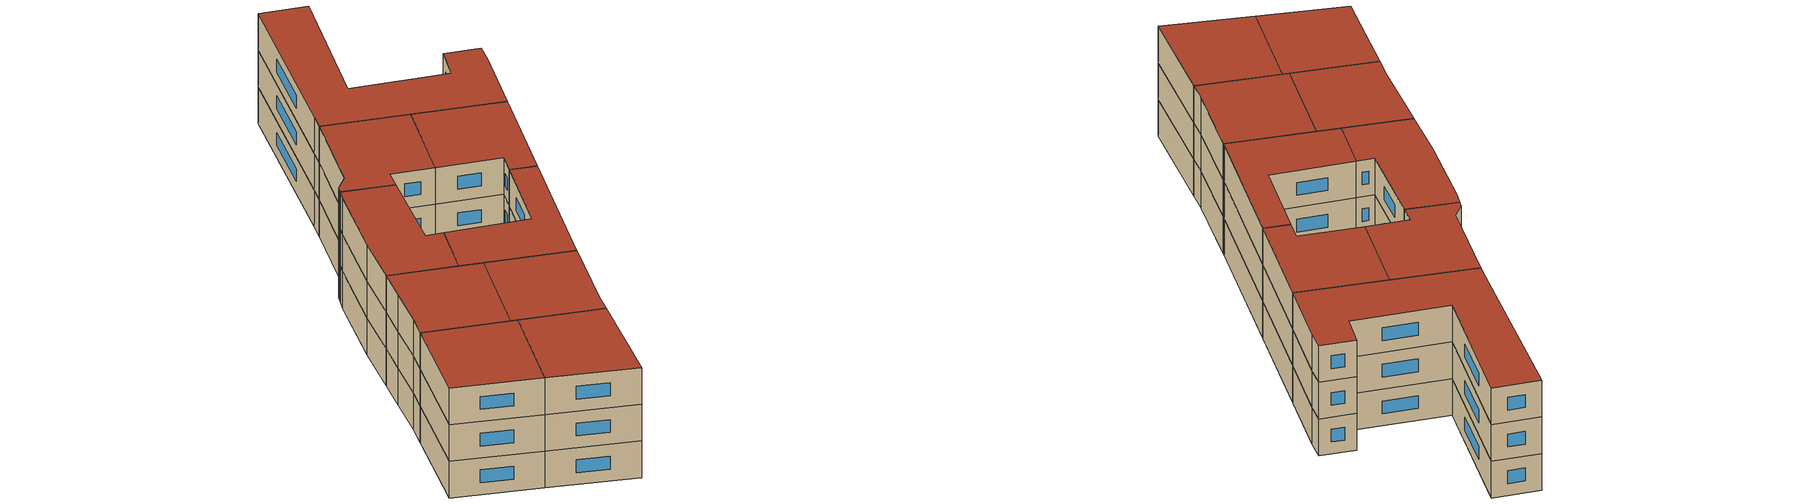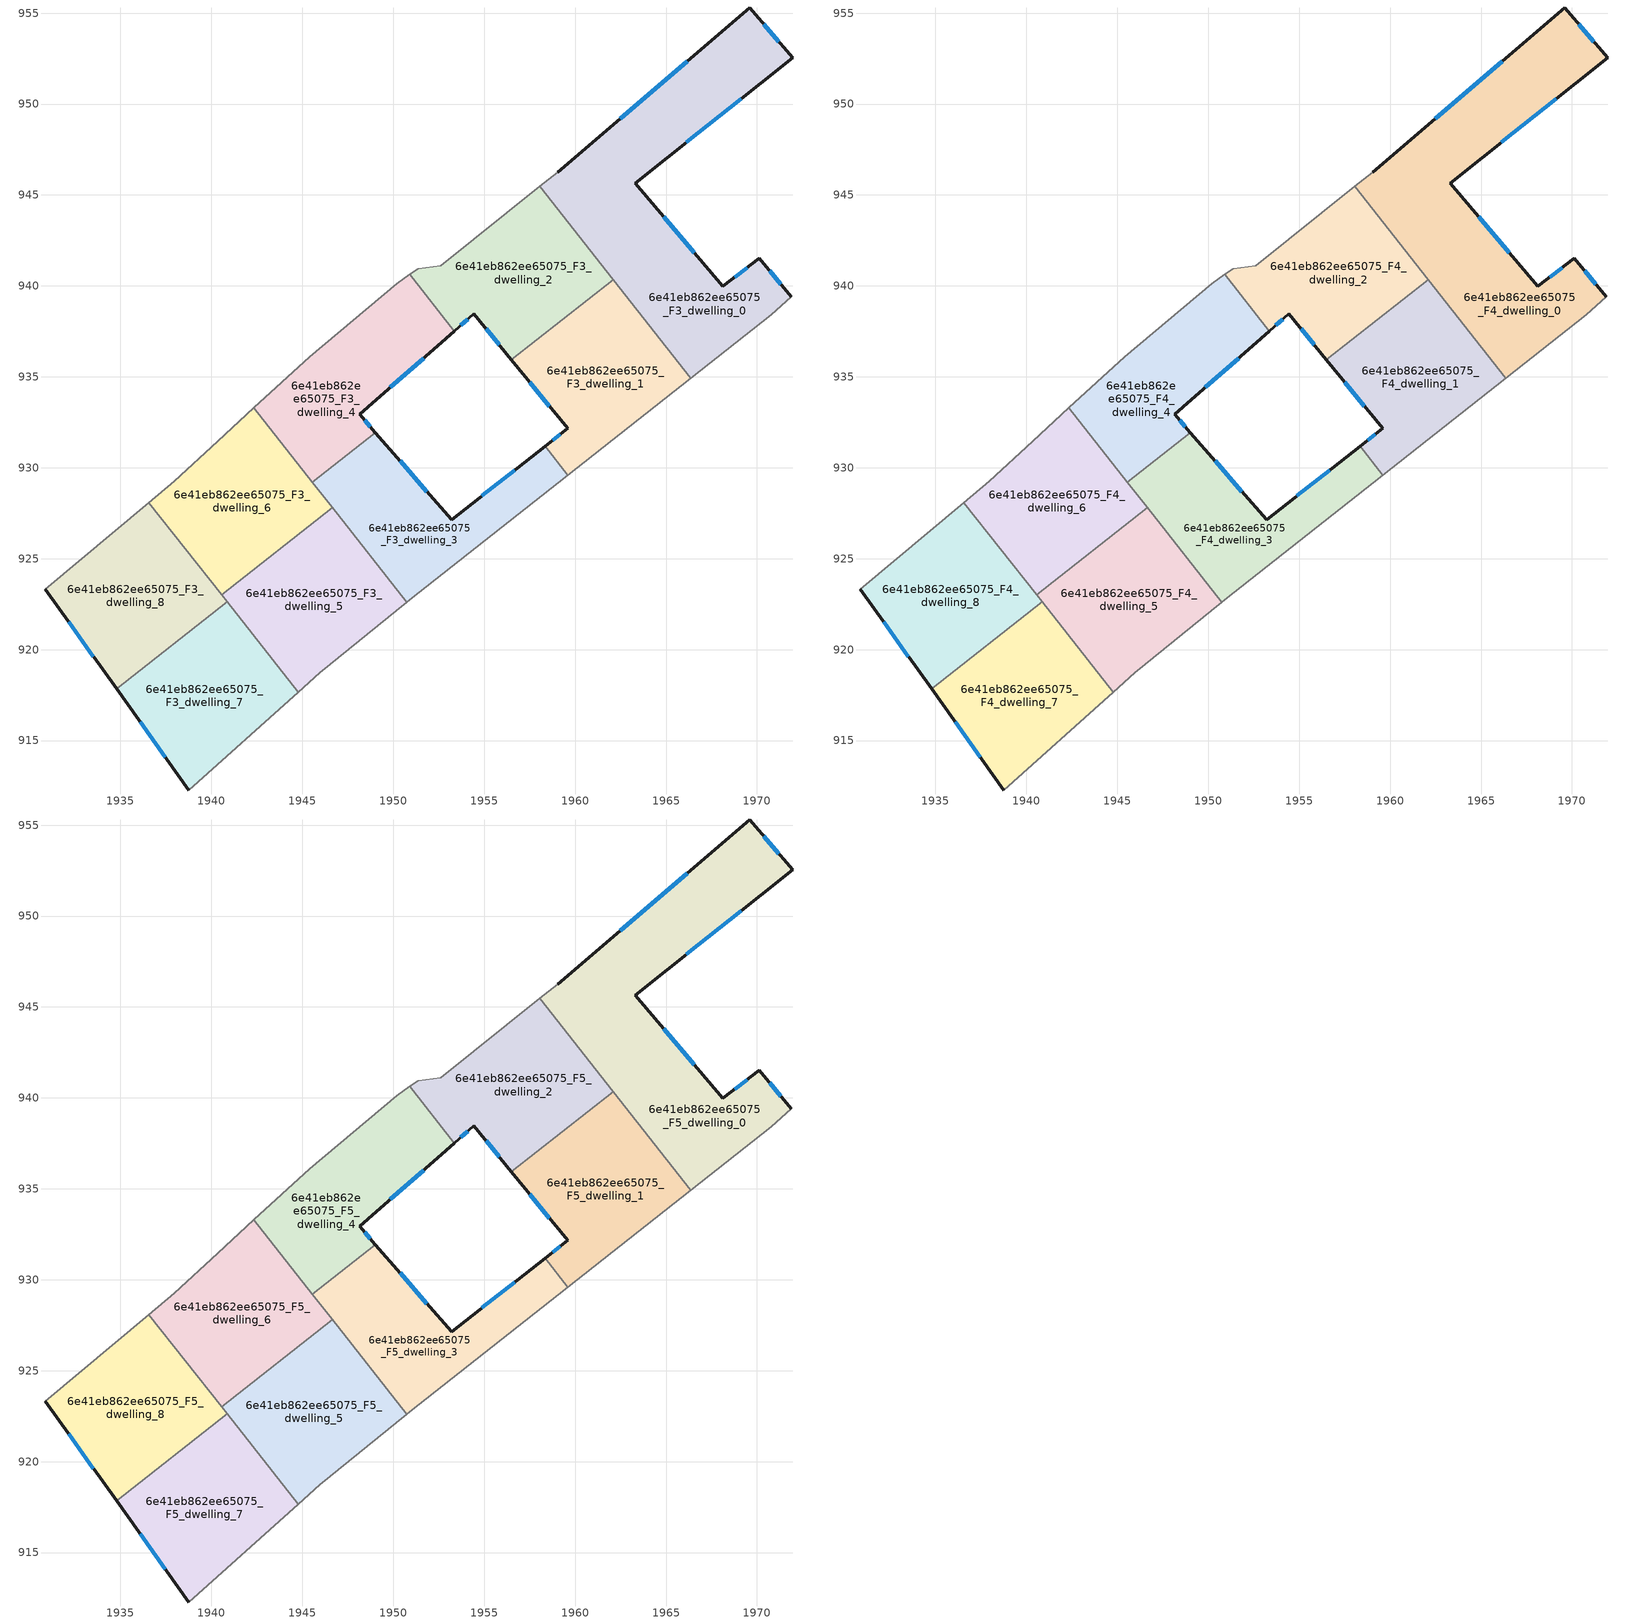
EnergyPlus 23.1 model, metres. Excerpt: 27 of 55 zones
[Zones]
6e41eb862ee65075_F3_dwelling_0
 floor to 6e41eb862ee65075_F2_dwelling_0 (EU_floor_Construction): 1969.61,955.28 1971.96,952.54 1963.31,945.65 1968.11,939.97 1970.14,941.51 1971.88,939.41 1970.78,938.42 1966.36,934.93 1958.06,945.47 1959.04,946.26 z9
 wall outside (EU_wall_Construction): 1971.88,939.41 1970.14,941.51 1968.11,939.97 1963.31,945.65 1971.96,952.54 1969.61,955.28 1959.04,946.26 z9:12
 wall adiabatic (EU_wall_Construction): 1966.36,934.93 1970.78,938.42 1971.88,939.41 / 1959.04,946.26 1958.06,945.47 z9:12
 wall to 6e41eb862ee65075_F3_dwelling_1 (EU_wall_Construction): 1962.09,940.34 1966.36,934.93 z9:12
 wall to 6e41eb862ee65075_F3_dwelling_2 (EU_wall_Construction): 1958.06,945.47 1962.09,940.34 z9:12
 window (EU_Window_Construction): 1966.55,941.82 1964.87,943.8 / 1969.48,941.01 1968.77,940.47 / 1971.31,940.09 1970.7,940.83 / 1966.17,952.35 1962.48,949.19 / 1971.19,953.43 1970.37,954.39 / 1966.12,947.89 1969.14,950.3 z9.98:11.02
6e41eb862ee65075_F3_dwelling_1
 floor to 6e41eb862ee65075_F2_dwelling_1 (EU_floor_Construction): 1962.09,940.34 1966.36,934.93 1959.6,929.6 1958.35,931.18 1959.6,932.16 1956.5,935.94 z9
 wall outside (EU_wall_Construction): 1956.5,935.94 1959.6,932.16 1958.35,931.18 z9:12
 wall to 6e41eb862ee65075_F3_dwelling_2 (EU_wall_Construction): 1962.09,940.34 1956.5,935.94 z9:12
 wall adiabatic (EU_wall_Construction): 1959.6,929.6 1966.36,934.93 z9:12
 wall to 6e41eb862ee65075_F3_dwelling_3 (EU_wall_Construction): 1958.35,931.18 1959.6,929.6 z9:12
 window (EU_Window_Construction): 1959.19,931.84 1958.76,931.5 / 1957.51,934.71 1958.59,933.39 z9.98:11.02
6e41eb862ee65075_F3_dwelling_2
 floor to 6e41eb862ee65075_F2_dwelling_2 (EU_floor_Construction): 1958.06,945.47 1962.09,940.34 1956.5,935.94 1954.44,938.46 1953.36,937.52 1950.91,940.63 1951.37,940.95 1952.63,941.1 z9
 wall outside (EU_wall_Construction): 1953.36,937.52 1954.44,938.46 1956.5,935.94 z9:12
 wall to 6e41eb862ee65075_F3_dwelling_4 (EU_wall_Construction): 1950.91,940.63 1953.36,937.52 z9:12
 wall adiabatic (EU_wall_Construction): 1958.06,945.47 1952.63,941.1 1951.37,940.95 1950.91,940.63 z9:12
 window (EU_Window_Construction): 1955.11,937.64 1955.83,936.76 / 1953.71,937.83 1954.09,938.16 z9.98:11.02
6e41eb862ee65075_F3_dwelling_3
 floor to 6e41eb862ee65075_F2_dwelling_3 (EU_floor_Construction): 1958.35,931.18 1959.6,929.6 1950.92,922.75 1950.75,922.62 1945.56,929.21 1949.02,931.94 1953.21,927.13 z9
 wall outside (EU_wall_Construction): 1958.35,931.18 1953.21,927.13 1949.02,931.94 z9:12
 wall adiabatic (EU_wall_Construction): 1950.75,922.62 1950.92,922.75 1959.6,929.6 z9:12
 wall to 6e41eb862ee65075_F3_dwelling_4 (EU_wall_Construction): 1949.02,931.94 1945.56,929.21 z9:12
 wall to 6e41eb862ee65075_F3_dwelling_5 (EU_wall_Construction): 1946.66,927.82 1950.75,922.62 z9:12
 wall to 6e41eb862ee65075_F3_dwelling_6 (EU_wall_Construction): 1945.56,929.21 1946.66,927.82 z9:12
 window (EU_Window_Construction): 1951.85,928.69 1950.38,930.37 / 1956.68,929.87 1954.88,928.45 z9.98:11.02
6e41eb862ee65075_F3_dwelling_4
 floor to 6e41eb862ee65075_F2_dwelling_4 (EU_floor_Construction): 1950.91,940.63 1953.36,937.52 1948.15,932.93 1949.02,931.94 1945.56,929.21 1942.34,933.29 1945.4,936.09 1950.19,940.13 z9
 wall outside (EU_wall_Construction): 1949.02,931.94 1948.15,932.93 1953.36,937.52 z9:12
 wall adiabatic (EU_wall_Construction): 1950.91,940.63 1950.19,940.13 1945.4,936.09 1942.34,933.29 z9:12
 wall to 6e41eb862ee65075_F3_dwelling_6 (EU_wall_Construction): 1942.34,933.29 1945.56,929.21 z9:12
 window (EU_Window_Construction): 1949.84,934.42 1951.67,936.03 / 1948.73,932.26 1948.43,932.61 z9.98:11.02
6e41eb862ee65075_F3_dwelling_5
 floor to 6e41eb862ee65075_F2_dwelling_5 (EU_floor_Construction): 1946.66,927.82 1950.75,922.62 1945.95,918.72 1944.77,917.67 1940.56,923.02 z9
 wall to 6e41eb862ee65075_F3_dwelling_6 (EU_wall_Construction): 1946.66,927.82 1940.56,923.02 z9:12
 wall adiabatic (EU_wall_Construction): 1944.77,917.67 1945.95,918.72 1950.75,922.62 z9:12
 wall to 6e41eb862ee65075_F3_dwelling_7 (EU_wall_Construction): 1940.87,922.63 1944.77,917.67 z9:12
 wall to 6e41eb862ee65075_F3_dwelling_8 (EU_wall_Construction): 1940.56,923.02 1940.87,922.63 z9:12
6e41eb862ee65075_F3_dwelling_6
 floor to 6e41eb862ee65075_F2_dwelling_6 (EU_floor_Construction): 1942.34,933.29 1946.66,927.82 1940.56,923.02 1936.57,928.09 1937.96,929.25 1940.35,931.46 z9
 wall adiabatic (EU_wall_Construction): 1942.34,933.29 1940.35,931.46 1937.96,929.25 1936.57,928.09 z9:12
 wall to 6e41eb862ee65075_F3_dwelling_8 (EU_wall_Construction): 1936.57,928.09 1940.56,923.02 z9:12
6e41eb862ee65075_F3_dwelling_7
 floor to 6e41eb862ee65075_F2_dwelling_7 (EU_floor_Construction): 1940.87,922.63 1944.77,917.67 1938.76,912.28 1934.79,917.84 z9
 wall outside (EU_wall_Construction): 1934.79,917.84 1938.76,912.28 z9:12
 wall adiabatic (EU_wall_Construction): 1938.76,912.28 1944.77,917.67 z9:12
 wall to 6e41eb862ee65075_F3_dwelling_8 (EU_wall_Construction): 1940.87,922.63 1934.79,917.84 z9:12
 window (EU_Window_Construction): 1936.08,916.03 1937.47,914.09 z9.98:11.02
6e41eb862ee65075_F3_dwelling_8
 floor to 6e41eb862ee65075_F2_dwelling_8 (EU_floor_Construction): 1936.57,928.09 1940.87,922.63 1934.79,917.84 1930.88,923.31 z9
 wall outside (EU_wall_Construction): 1930.88,923.31 1934.79,917.84 z9:12
 wall adiabatic (EU_wall_Construction): 1936.57,928.09 1930.88,923.31 z9:12
 window (EU_Window_Construction): 1932.15,921.53 1933.52,919.62 z9.98:11.02
6e41eb862ee65075_F4_dwelling_0
 floor to 6e41eb862ee65075_F3_dwelling_0 (EU_floor_Construction): 1969.61,955.28 1971.96,952.54 1963.31,945.65 1968.11,939.97 1970.14,941.51 1971.88,939.41 1970.78,938.42 1966.36,934.93 1958.06,945.47 1959.04,946.26 z12
 wall outside (EU_wall_Construction): 1971.88,939.41 1970.14,941.51 1968.11,939.97 1963.31,945.65 1971.96,952.54 1969.61,955.28 1959.04,946.26 z12:15
 wall adiabatic (EU_wall_Construction): 1966.36,934.93 1970.78,938.42 1971.88,939.41 / 1959.04,946.26 1958.06,945.47 z12:15
 wall to 6e41eb862ee65075_F4_dwelling_1 (EU_wall_Construction): 1962.09,940.34 1966.36,934.93 z12:15
 wall to 6e41eb862ee65075_F4_dwelling_2 (EU_wall_Construction): 1958.06,945.47 1962.09,940.34 z12:15
 window (EU_Window_Construction): 1966.55,941.82 1964.87,943.8 / 1969.48,941.01 1968.77,940.47 / 1971.31,940.09 1970.7,940.83 / 1966.17,952.35 1962.48,949.19 / 1971.19,953.43 1970.37,954.39 / 1966.12,947.89 1969.14,950.3 z12.98:14.02
6e41eb862ee65075_F4_dwelling_1
 floor to 6e41eb862ee65075_F3_dwelling_1 (EU_floor_Construction): 1962.09,940.34 1966.36,934.93 1959.6,929.6 1958.35,931.18 1959.6,932.16 1956.5,935.94 z12
 wall outside (EU_wall_Construction): 1956.5,935.94 1959.6,932.16 1958.35,931.18 z12:15
 wall to 6e41eb862ee65075_F4_dwelling_2 (EU_wall_Construction): 1962.09,940.34 1956.5,935.94 z12:15
 wall adiabatic (EU_wall_Construction): 1959.6,929.6 1966.36,934.93 z12:15
 wall to 6e41eb862ee65075_F4_dwelling_3 (EU_wall_Construction): 1958.35,931.18 1959.6,929.6 z12:15
 window (EU_Window_Construction): 1959.19,931.84 1958.76,931.5 / 1957.51,934.71 1958.59,933.39 z12.98:14.02
6e41eb862ee65075_F4_dwelling_2
 floor to 6e41eb862ee65075_F3_dwelling_2 (EU_floor_Construction): 1958.06,945.47 1962.09,940.34 1956.5,935.94 1954.44,938.46 1953.36,937.52 1950.91,940.63 1951.37,940.95 1952.63,941.1 z12
 wall outside (EU_wall_Construction): 1953.36,937.52 1954.44,938.46 1956.5,935.94 z12:15
 wall to 6e41eb862ee65075_F4_dwelling_4 (EU_wall_Construction): 1950.91,940.63 1953.36,937.52 z12:15
 wall adiabatic (EU_wall_Construction): 1958.06,945.47 1952.63,941.1 1951.37,940.95 1950.91,940.63 z12:15
 window (EU_Window_Construction): 1955.11,937.64 1955.83,936.76 / 1953.71,937.83 1954.09,938.16 z12.98:14.02
6e41eb862ee65075_F4_dwelling_3
 floor to 6e41eb862ee65075_F3_dwelling_3 (EU_floor_Construction): 1958.35,931.18 1959.6,929.6 1950.92,922.75 1950.75,922.62 1945.56,929.21 1949.02,931.94 1953.21,927.13 z12
 wall outside (EU_wall_Construction): 1958.35,931.18 1953.21,927.13 1949.02,931.94 z12:15
 wall adiabatic (EU_wall_Construction): 1950.75,922.62 1950.92,922.75 1959.6,929.6 z12:15
 wall to 6e41eb862ee65075_F4_dwelling_4 (EU_wall_Construction): 1949.02,931.94 1945.56,929.21 z12:15
 wall to 6e41eb862ee65075_F4_dwelling_5 (EU_wall_Construction): 1946.66,927.82 1950.75,922.62 z12:15
 wall to 6e41eb862ee65075_F4_dwelling_6 (EU_wall_Construction): 1945.56,929.21 1946.66,927.82 z12:15
 window (EU_Window_Construction): 1951.85,928.69 1950.38,930.37 / 1956.68,929.87 1954.88,928.45 z12.98:14.02
6e41eb862ee65075_F4_dwelling_4
 floor to 6e41eb862ee65075_F3_dwelling_4 (EU_floor_Construction): 1950.91,940.63 1953.36,937.52 1948.15,932.93 1949.02,931.94 1945.56,929.21 1942.34,933.29 1945.4,936.09 1950.19,940.13 z12
 wall outside (EU_wall_Construction): 1949.02,931.94 1948.15,932.93 1953.36,937.52 z12:15
 wall adiabatic (EU_wall_Construction): 1950.91,940.63 1950.19,940.13 1945.4,936.09 1942.34,933.29 z12:15
 wall to 6e41eb862ee65075_F4_dwelling_6 (EU_wall_Construction): 1942.34,933.29 1945.56,929.21 z12:15
 window (EU_Window_Construction): 1949.84,934.42 1951.67,936.03 / 1948.73,932.26 1948.43,932.61 z12.98:14.02
6e41eb862ee65075_F4_dwelling_5
 floor to 6e41eb862ee65075_F3_dwelling_5 (EU_floor_Construction): 1946.66,927.82 1950.75,922.62 1945.95,918.72 1944.77,917.67 1940.56,923.02 z12
 wall to 6e41eb862ee65075_F4_dwelling_6 (EU_wall_Construction): 1946.66,927.82 1940.56,923.02 z12:15
 wall adiabatic (EU_wall_Construction): 1944.77,917.67 1945.95,918.72 1950.75,922.62 z12:15
 wall to 6e41eb862ee65075_F4_dwelling_7 (EU_wall_Construction): 1940.87,922.63 1944.77,917.67 z12:15
 wall to 6e41eb862ee65075_F4_dwelling_8 (EU_wall_Construction): 1940.56,923.02 1940.87,922.63 z12:15
6e41eb862ee65075_F4_dwelling_6
 floor to 6e41eb862ee65075_F3_dwelling_6 (EU_floor_Construction): 1942.34,933.29 1946.66,927.82 1940.56,923.02 1936.57,928.09 1937.96,929.25 1940.35,931.46 z12
 wall adiabatic (EU_wall_Construction): 1942.34,933.29 1940.35,931.46 1937.96,929.25 1936.57,928.09 z12:15
 wall to 6e41eb862ee65075_F4_dwelling_8 (EU_wall_Construction): 1936.57,928.09 1940.56,923.02 z12:15
6e41eb862ee65075_F4_dwelling_7
 floor to 6e41eb862ee65075_F3_dwelling_7 (EU_floor_Construction): 1940.87,922.63 1944.77,917.67 1938.76,912.28 1934.79,917.84 z12
 wall outside (EU_wall_Construction): 1934.79,917.84 1938.76,912.28 z12:15
 wall adiabatic (EU_wall_Construction): 1938.76,912.28 1944.77,917.67 z12:15
 wall to 6e41eb862ee65075_F4_dwelling_8 (EU_wall_Construction): 1940.87,922.63 1934.79,917.84 z12:15
 window (EU_Window_Construction): 1936.08,916.03 1937.47,914.09 z12.98:14.02
6e41eb862ee65075_F4_dwelling_8
 floor to 6e41eb862ee65075_F3_dwelling_8 (EU_floor_Construction): 1936.57,928.09 1940.87,922.63 1934.79,917.84 1930.88,923.31 z12
 wall outside (EU_wall_Construction): 1930.88,923.31 1934.79,917.84 z12:15
 wall adiabatic (EU_wall_Construction): 1936.57,928.09 1930.88,923.31 z12:15
 window (EU_Window_Construction): 1932.15,921.53 1933.52,919.62 z12.98:14.02
6e41eb862ee65075_F5_dwelling_0
 floor to 6e41eb862ee65075_F4_dwelling_0 (EU_floor_Construction): 1969.61,955.28 1971.96,952.54 1963.31,945.65 1968.11,939.97 1970.14,941.51 1971.88,939.41 1970.78,938.42 1966.36,934.93 1958.06,945.47 1959.04,946.26 z15
 wall outside (EU_wall_Construction): 1971.88,939.41 1970.14,941.51 1968.11,939.97 1963.31,945.65 1971.96,952.54 1969.61,955.28 1959.04,946.26 z15:18
 wall adiabatic (EU_wall_Construction): 1966.36,934.93 1970.78,938.42 1971.88,939.41 / 1959.04,946.26 1958.06,945.47 z15:18
 wall to 6e41eb862ee65075_F5_dwelling_1 (EU_wall_Construction): 1962.09,940.34 1966.36,934.93 z15:18
 wall to 6e41eb862ee65075_F5_dwelling_2 (EU_wall_Construction): 1958.06,945.47 1962.09,940.34 z15:18
 window (EU_Window_Construction): 1966.55,941.82 1964.87,943.8 / 1969.48,941.01 1968.77,940.47 / 1971.31,940.09 1970.7,940.83 / 1966.17,952.35 1962.48,949.19 / 1971.19,953.43 1970.37,954.39 / 1966.12,947.89 1969.14,950.3 z15.98:17.02
 roof outside (EU_roof_Construction): 1970.78,938.42 1971.88,939.41 1970.14,941.51 1968.11,939.97 1963.31,945.65 1971.96,952.54 1969.61,955.28 1959.04,946.26 1958.06,945.47 1966.36,934.93 z18
6e41eb862ee65075_F5_dwelling_1
 floor to 6e41eb862ee65075_F4_dwelling_1 (EU_floor_Construction): 1962.09,940.34 1966.36,934.93 1959.6,929.6 1958.35,931.18 1959.6,932.16 1956.5,935.94 z15
 wall outside (EU_wall_Construction): 1956.5,935.94 1959.6,932.16 1958.35,931.18 z15:18
 wall to 6e41eb862ee65075_F5_dwelling_2 (EU_wall_Construction): 1962.09,940.34 1956.5,935.94 z15:18
 wall adiabatic (EU_wall_Construction): 1959.6,929.6 1966.36,934.93 z15:18
 wall to 6e41eb862ee65075_F5_dwelling_3 (EU_wall_Construction): 1958.35,931.18 1959.6,929.6 z15:18
 window (EU_Window_Construction): 1959.19,931.84 1958.76,931.5 / 1957.51,934.71 1958.59,933.39 z15.98:17.02
 roof outside (EU_roof_Construction): 1966.36,934.93 1962.09,940.34 1956.5,935.94 1959.6,932.16 1958.35,931.18 1959.6,929.6 z18
6e41eb862ee65075_F5_dwelling_2
 floor to 6e41eb862ee65075_F4_dwelling_2 (EU_floor_Construction): 1958.06,945.47 1962.09,940.34 1956.5,935.94 1954.44,938.46 1953.36,937.52 1950.91,940.63 1951.37,940.95 1952.63,941.1 z15
 wall outside (EU_wall_Construction): 1953.36,937.52 1954.44,938.46 1956.5,935.94 z15:18
 wall to 6e41eb862ee65075_F5_dwelling_4 (EU_wall_Construction): 1950.91,940.63 1953.36,937.52 z15:18
 wall adiabatic (EU_wall_Construction): 1958.06,945.47 1952.63,941.1 1951.37,940.95 1950.91,940.63 z15:18
 window (EU_Window_Construction): 1955.11,937.64 1955.83,936.76 / 1953.71,937.83 1954.09,938.16 z15.98:17.02
 roof outside (EU_roof_Construction): 1962.09,940.34 1958.06,945.47 1952.63,941.1 1951.37,940.95 1950.91,940.63 1953.36,937.52 1954.44,938.46 1956.5,935.94 z18
6e41eb862ee65075_F5_dwelling_3
 floor to 6e41eb862ee65075_F4_dwelling_3 (EU_floor_Construction): 1958.35,931.18 1959.6,929.6 1950.92,922.75 1950.75,922.62 1945.56,929.21 1949.02,931.94 1953.21,927.13 z15
 wall outside (EU_wall_Construction): 1958.35,931.18 1953.21,927.13 1949.02,931.94 z15:18
 wall adiabatic (EU_wall_Construction): 1950.75,922.62 1950.92,922.75 1959.6,929.6 z15:18
 wall to 6e41eb862ee65075_F5_dwelling_4 (EU_wall_Construction): 1949.02,931.94 1945.56,929.21 z15:18
 wall to 6e41eb862ee65075_F5_dwelling_5 (EU_wall_Construction): 1946.66,927.82 1950.75,922.62 z15:18
 wall to 6e41eb862ee65075_F5_dwelling_6 (EU_wall_Construction): 1945.56,929.21 1946.66,927.82 z15:18
 window (EU_Window_Construction): 1951.85,928.69 1950.38,930.37 / 1956.68,929.87 1954.88,928.45 z15.98:17.02
 roof outside (EU_roof_Construction): 1959.6,929.6 1958.35,931.18 1953.21,927.13 1949.02,931.94 1945.56,929.21 1950.75,922.62 1950.92,922.75 z18
6e41eb862ee65075_F5_dwelling_4
 floor to 6e41eb862ee65075_F4_dwelling_4 (EU_floor_Construction): 1950.91,940.63 1953.36,937.52 1948.15,932.93 1949.02,931.94 1945.56,929.21 1942.34,933.29 1945.4,936.09 1950.19,940.13 z15
 wall outside (EU_wall_Construction): 1949.02,931.94 1948.15,932.93 1953.36,937.52 z15:18
 wall adiabatic (EU_wall_Construction): 1950.91,940.63 1950.19,940.13 1945.4,936.09 1942.34,933.29 z15:18
 wall to 6e41eb862ee65075_F5_dwelling_6 (EU_wall_Construction): 1942.34,933.29 1945.56,929.21 z15:18
 window (EU_Window_Construction): 1949.84,934.42 1951.67,936.03 / 1948.73,932.26 1948.43,932.61 z15.98:17.02
 roof outside (EU_roof_Construction): 1949.02,931.94 1948.15,932.93 1953.36,937.52 1950.91,940.63 1950.19,940.13 1945.4,936.09 1942.34,933.29 1945.56,929.21 z18
6e41eb862ee65075_F5_dwelling_5
 floor to 6e41eb862ee65075_F4_dwelling_5 (EU_floor_Construction): 1946.66,927.82 1950.75,922.62 1945.95,918.72 1944.77,917.67 1940.56,923.02 z15
 wall to 6e41eb862ee65075_F5_dwelling_6 (EU_wall_Construction): 1946.66,927.82 1940.56,923.02 z15:18
 wall adiabatic (EU_wall_Construction): 1944.77,917.67 1945.95,918.72 1950.75,922.62 z15:18
 wall to 6e41eb862ee65075_F5_dwelling_7 (EU_wall_Construction): 1940.87,922.63 1944.77,917.67 z15:18
 wall to 6e41eb862ee65075_F5_dwelling_8 (EU_wall_Construction): 1940.56,923.02 1940.87,922.63 z15:18
 roof outside (EU_roof_Construction): 1945.95,918.72 1950.75,922.62 1946.66,927.82 1940.56,923.02 1944.77,917.67 z18
6e41eb862ee65075_F5_dwelling_6
 floor to 6e41eb862ee65075_F4_dwelling_6 (EU_floor_Construction): 1942.34,933.29 1946.66,927.82 1940.56,923.02 1936.57,928.09 1937.96,929.25 1940.35,931.46 z15
 wall adiabatic (EU_wall_Construction): 1942.34,933.29 1940.35,931.46 1937.96,929.25 1936.57,928.09 z15:18
 wall to 6e41eb862ee65075_F5_dwelling_8 (EU_wall_Construction): 1936.57,928.09 1940.56,923.02 z15:18
 roof outside (EU_roof_Construction): 1946.66,927.82 1942.34,933.29 1940.35,931.46 1937.96,929.25 1936.57,928.09 1940.56,923.02 z18
6e41eb862ee65075_F5_dwelling_7
 floor to 6e41eb862ee65075_F4_dwelling_7 (EU_floor_Construction): 1940.87,922.63 1944.77,917.67 1938.76,912.28 1934.79,917.84 z15
 wall outside (EU_wall_Construction): 1934.79,917.84 1938.76,912.28 z15:18
 wall adiabatic (EU_wall_Construction): 1938.76,912.28 1944.77,917.67 z15:18
 wall to 6e41eb862ee65075_F5_dwelling_8 (EU_wall_Construction): 1940.87,922.63 1934.79,917.84 z15:18
 window (EU_Window_Construction): 1936.08,916.03 1937.47,914.09 z15.98:17.02
 roof outside (EU_roof_Construction): 1944.77,917.67 1940.87,922.63 1934.79,917.84 1938.76,912.28 z18
6e41eb862ee65075_F5_dwelling_8
 floor to 6e41eb862ee65075_F4_dwelling_8 (EU_floor_Construction): 1936.57,928.09 1940.87,922.63 1934.79,917.84 1930.88,923.31 z15
 wall outside (EU_wall_Construction): 1930.88,923.31 1934.79,917.84 z15:18
 wall adiabatic (EU_wall_Construction): 1936.57,928.09 1930.88,923.31 z15:18
 window (EU_Window_Construction): 1932.15,921.53 1933.52,919.62 z15.98:17.02
 roof outside (EU_roof_Construction): 1940.87,922.63 1936.57,928.09 1930.88,923.31 1934.79,917.84 z18
[Building]
EU S2 Campaign: North Axis=0; Terrain=City; Solar Distribution=FullExterior
[Site:Location]
Bologna: Latitude=44.5; Longitude=11.25; Time Zone=1; Elevation=37
[SizingPeriod:WeatherFileDays]
AnnualSizingPeriod: Begin Month=1; Begin Day of Month=1; End Month=12; End Day of Month=31; Day of Week for Start Day=Monday; Use Weather File Daylight Saving Period=No; Use Weather File Rain and Snow Indicators=No
[MATERIAL]
EU_InternalMass_Material: Roughness=MediumRough; Thickness=0.1; Conductivity=1; Density=1800; Specific Heat=900; Thermal Absorptance=0.9; Solar Absorptance=0.7; Visible Absorptance=0.7
[MATERIAL:NOMASS] Roughness=MediumRough; Thermal Absorptance=0.9; Solar Absorptance=0.7; Visible Absorptance=0.7
Name | Thermal Resistance
EU_wall_NoMass | 0.905828
EU_roof_NoMass | 0.37593
EU_floor_NoMass | 0.67114
[WINDOWMATERIAL:SIMPLEGLAZINGSYSTEM]
EU_Window_SimpleGlazing: UFactor=4.52486; Solar Heat Gain Coefficient=0.85; Visible Transmittance=0.85
[CONSTRUCTION]
EU_wall_Construction: EU_wall_NoMass
EU_roof_Construction: EU_roof_NoMass
EU_floor_Construction: EU_floor_NoMass
EU_Window_Construction: EU_Window_SimpleGlazing
EU_InternalMass_Construction: EU_InternalMass_Material
[ZONE] Type=1; Multiplier=1; Ceiling Height=autocalculate; Floor Area=autocalculate; Part of Total Floor Area=Yes
Name | Volume
6e41eb862ee65075_F3_dwelling_0; 6e41eb862ee65075_F4_dwelling_0; 6e41eb862ee65075_F5_dwelling_0 | 310.918
6e41eb862ee65075_F3_dwelling_1; 6e41eb862ee65075_F4_dwelling_1; 6e41eb862ee65075_F5_dwelling_1; 6e41eb862ee65075_F3_dwelling_5; 6e41eb862ee65075_F4_dwelling_5; 6e41eb862ee65075_F5_dwelling_5 | 155.4375
6e41eb862ee65075_F3_dwelling_2; 6e41eb862ee65075_F4_dwelling_2; 6e41eb862ee65075_F5_dwelling_2 | 155.438
6e41eb862ee65075_F3_dwelling_3; 6e41eb862ee65075_F4_dwelling_3; 6e41eb862ee65075_F5_dwelling_3 | 155.445
6e41eb862ee65075_F3_dwelling_4; 6e41eb862ee65075_F4_dwelling_4; 6e41eb862ee65075_F5_dwelling_4 | 155.442
6e41eb862ee65075_F3_dwelling_6; 6e41eb862ee65075_F4_dwelling_6; 6e41eb862ee65075_F5_dwelling_6 | 155.463
6e41eb862ee65075_F3_dwelling_7; 6e41eb862ee65075_F4_dwelling_7; 6e41eb862ee65075_F5_dwelling_7 | 155.44
6e41eb862ee65075_F3_dwelling_8; 6e41eb862ee65075_F4_dwelling_8; 6e41eb862ee65075_F5_dwelling_8 | 155.444
[INTERNALMASS] Construction=EU_InternalMass_Construction
Name | Zone or ZoneList | Surface Area
6e41eb862ee65075_F3_dwelling_0_EU_InternalMass | 6e41eb862ee65075_F3_dwelling_0 | 103.64
6e41eb862ee65075_F3_dwelling_1_EU_InternalMass | 6e41eb862ee65075_F3_dwelling_1 | 51.8124
6e41eb862ee65075_F3_dwelling_2_EU_InternalMass | 6e41eb862ee65075_F3_dwelling_2 | 51.8132
6e41eb862ee65075_F3_dwelling_3_EU_InternalMass | 6e41eb862ee65075_F3_dwelling_3 | 51.8146
6e41eb862ee65075_F3_dwelling_4_EU_InternalMass | 6e41eb862ee65075_F3_dwelling_4 | 51.8142
6e41eb862ee65075_F3_dwelling_5_EU_InternalMass | 6e41eb862ee65075_F3_dwelling_5 | 51.8123
6e41eb862ee65075_F3_dwelling_6_EU_InternalMass | 6e41eb862ee65075_F3_dwelling_6 | 51.821
6e41eb862ee65075_F3_dwelling_7_EU_InternalMass | 6e41eb862ee65075_F3_dwelling_7 | 51.8137
6e41eb862ee65075_F3_dwelling_8_EU_InternalMass | 6e41eb862ee65075_F3_dwelling_8 | 51.8145
6e41eb862ee65075_F4_dwelling_0_EU_InternalMass | 6e41eb862ee65075_F4_dwelling_0 | 103.64
6e41eb862ee65075_F4_dwelling_1_EU_InternalMass | 6e41eb862ee65075_F4_dwelling_1 | 51.8124
6e41eb862ee65075_F4_dwelling_2_EU_InternalMass | 6e41eb862ee65075_F4_dwelling_2 | 51.8132
6e41eb862ee65075_F4_dwelling_3_EU_InternalMass | 6e41eb862ee65075_F4_dwelling_3 | 51.8146
6e41eb862ee65075_F4_dwelling_4_EU_InternalMass | 6e41eb862ee65075_F4_dwelling_4 | 51.8142
6e41eb862ee65075_F4_dwelling_5_EU_InternalMass | 6e41eb862ee65075_F4_dwelling_5 | 51.8123
6e41eb862ee65075_F4_dwelling_6_EU_InternalMass | 6e41eb862ee65075_F4_dwelling_6 | 51.821
6e41eb862ee65075_F4_dwelling_7_EU_InternalMass | 6e41eb862ee65075_F4_dwelling_7 | 51.8137
6e41eb862ee65075_F4_dwelling_8_EU_InternalMass | 6e41eb862ee65075_F4_dwelling_8 | 51.8145
6e41eb862ee65075_F5_dwelling_0_EU_InternalMass | 6e41eb862ee65075_F5_dwelling_0 | 103.64
6e41eb862ee65075_F5_dwelling_1_EU_InternalMass | 6e41eb862ee65075_F5_dwelling_1 | 51.8124
6e41eb862ee65075_F5_dwelling_2_EU_InternalMass | 6e41eb862ee65075_F5_dwelling_2 | 51.8132
6e41eb862ee65075_F5_dwelling_3_EU_InternalMass | 6e41eb862ee65075_F5_dwelling_3 | 51.8146
6e41eb862ee65075_F5_dwelling_4_EU_InternalMass | 6e41eb862ee65075_F5_dwelling_4 | 51.8142
6e41eb862ee65075_F5_dwelling_5_EU_InternalMass | 6e41eb862ee65075_F5_dwelling_5 | 51.8123
6e41eb862ee65075_F5_dwelling_6_EU_InternalMass | 6e41eb862ee65075_F5_dwelling_6 | 51.821
6e41eb862ee65075_F5_dwelling_7_EU_InternalMass | 6e41eb862ee65075_F5_dwelling_7 | 51.8137
6e41eb862ee65075_F5_dwelling_8_EU_InternalMass | 6e41eb862ee65075_F5_dwelling_8 | 51.8145
[OTHEREQUIPMENT] Fuel Type=Electricity; Design Level Calculation Method=Watts/Area; Power per Zone Floor Area=1; Fraction Latent=0; Fraction Radiant=0; Fraction Lost=0; Carbon Dioxide Generation Rate=0; EndUse Subcategory=EU_Step8_InternalGains
Name | Zone or ZoneList or Space or SpaceList | Schedule
EU_Step8_InternalGain_6e41eb862ee65075_F3_dwelling_0_f000 | 6e41eb862ee65075_F3_dwelling_0 | EU_Step8_GainSchedule_6e41eb862ee65075_F3_dwelling_0_f000
EU_Step8_InternalGain_6e41eb862ee65075_F3_dwelling_1_f000 | 6e41eb862ee65075_F3_dwelling_1 | EU_Step8_GainSchedule_6e41eb862ee65075_F3_dwelling_1_f000
EU_Step8_InternalGain_6e41eb862ee65075_F3_dwelling_2_f000 | 6e41eb862ee65075_F3_dwelling_2 | EU_Step8_GainSchedule_6e41eb862ee65075_F3_dwelling_2_f000
EU_Step8_InternalGain_6e41eb862ee65075_F3_dwelling_3_f000 | 6e41eb862ee65075_F3_dwelling_3 | EU_Step8_GainSchedule_6e41eb862ee65075_F3_dwelling_3_f000
EU_Step8_InternalGain_6e41eb862ee65075_F3_dwelling_4_f000 | 6e41eb862ee65075_F3_dwelling_4 | EU_Step8_GainSchedule_6e41eb862ee65075_F3_dwelling_4_f000
EU_Step8_InternalGain_6e41eb862ee65075_F3_dwelling_5_f000 | 6e41eb862ee65075_F3_dwelling_5 | EU_Step8_GainSchedule_6e41eb862ee65075_F3_dwelling_5_f000
EU_Step8_InternalGain_6e41eb862ee65075_F3_dwelling_6_f000 | 6e41eb862ee65075_F3_dwelling_6 | EU_Step8_GainSchedule_6e41eb862ee65075_F3_dwelling_6_f000
EU_Step8_InternalGain_6e41eb862ee65075_F3_dwelling_7_f000 | 6e41eb862ee65075_F3_dwelling_7 | EU_Step8_GainSchedule_6e41eb862ee65075_F3_dwelling_7_f000
EU_Step8_InternalGain_6e41eb862ee65075_F3_dwelling_8_f000 | 6e41eb862ee65075_F3_dwelling_8 | EU_Step8_GainSchedule_6e41eb862ee65075_F3_dwelling_8_f000
EU_Step8_InternalGain_6e41eb862ee65075_F4_dwelling_0_f000 | 6e41eb862ee65075_F4_dwelling_0 | EU_Step8_GainSchedule_6e41eb862ee65075_F4_dwelling_0_f000
EU_Step8_InternalGain_6e41eb862ee65075_F4_dwelling_1_f000 | 6e41eb862ee65075_F4_dwelling_1 | EU_Step8_GainSchedule_6e41eb862ee65075_F4_dwelling_1_f000
EU_Step8_InternalGain_6e41eb862ee65075_F4_dwelling_2_f000 | 6e41eb862ee65075_F4_dwelling_2 | EU_Step8_GainSchedule_6e41eb862ee65075_F4_dwelling_2_f000
EU_Step8_InternalGain_6e41eb862ee65075_F4_dwelling_3_f000 | 6e41eb862ee65075_F4_dwelling_3 | EU_Step8_GainSchedule_6e41eb862ee65075_F4_dwelling_3_f000
EU_Step8_InternalGain_6e41eb862ee65075_F4_dwelling_4_f000 | 6e41eb862ee65075_F4_dwelling_4 | EU_Step8_GainSchedule_6e41eb862ee65075_F4_dwelling_4_f000
EU_Step8_InternalGain_6e41eb862ee65075_F4_dwelling_5_f000 | 6e41eb862ee65075_F4_dwelling_5 | EU_Step8_GainSchedule_6e41eb862ee65075_F4_dwelling_5_f000
EU_Step8_InternalGain_6e41eb862ee65075_F4_dwelling_6_f000 | 6e41eb862ee65075_F4_dwelling_6 | EU_Step8_GainSchedule_6e41eb862ee65075_F4_dwelling_6_f000
EU_Step8_InternalGain_6e41eb862ee65075_F4_dwelling_7_f000 | 6e41eb862ee65075_F4_dwelling_7 | EU_Step8_GainSchedule_6e41eb862ee65075_F4_dwelling_7_f000
EU_Step8_InternalGain_6e41eb862ee65075_F4_dwelling_8_f000 | 6e41eb862ee65075_F4_dwelling_8 | EU_Step8_GainSchedule_6e41eb862ee65075_F4_dwelling_8_f000
EU_Step8_InternalGain_6e41eb862ee65075_F5_dwelling_0_f000 | 6e41eb862ee65075_F5_dwelling_0 | EU_Step8_GainSchedule_6e41eb862ee65075_F5_dwelling_0_f000
EU_Step8_InternalGain_6e41eb862ee65075_F5_dwelling_1_f000 | 6e41eb862ee65075_F5_dwelling_1 | EU_Step8_GainSchedule_6e41eb862ee65075_F5_dwelling_1_f000
EU_Step8_InternalGain_6e41eb862ee65075_F5_dwelling_2_f000 | 6e41eb862ee65075_F5_dwelling_2 | EU_Step8_GainSchedule_6e41eb862ee65075_F5_dwelling_2_f000
EU_Step8_InternalGain_6e41eb862ee65075_F5_dwelling_3_f000 | 6e41eb862ee65075_F5_dwelling_3 | EU_Step8_GainSchedule_6e41eb862ee65075_F5_dwelling_3_f000
EU_Step8_InternalGain_6e41eb862ee65075_F5_dwelling_4_f000 | 6e41eb862ee65075_F5_dwelling_4 | EU_Step8_GainSchedule_6e41eb862ee65075_F5_dwelling_4_f000
EU_Step8_InternalGain_6e41eb862ee65075_F5_dwelling_5_f000 | 6e41eb862ee65075_F5_dwelling_5 | EU_Step8_GainSchedule_6e41eb862ee65075_F5_dwelling_5_f000
EU_Step8_InternalGain_6e41eb862ee65075_F5_dwelling_6_f000 | 6e41eb862ee65075_F5_dwelling_6 | EU_Step8_GainSchedule_6e41eb862ee65075_F5_dwelling_6_f000
EU_Step8_InternalGain_6e41eb862ee65075_F5_dwelling_7_f000 | 6e41eb862ee65075_F5_dwelling_7 | EU_Step8_GainSchedule_6e41eb862ee65075_F5_dwelling_7_f000
EU_Step8_InternalGain_6e41eb862ee65075_F5_dwelling_8_f000 | 6e41eb862ee65075_F5_dwelling_8 | EU_Step8_GainSchedule_6e41eb862ee65075_F5_dwelling_8_f000
[ZONEVENTILATION:DESIGNFLOWRATE] Schedule=EU_AlwaysOn; Design Flow Rate Calculation Method=AirChanges/Hour; Air Changes per Hour=0.73129; Ventilation Type=Natural; Fan Pressure Rise=0; Fan Total Efficiency=1; Constant Term Coefficient=1; Temperature Term Coefficient=0; Velocity Term Coefficient=0; Velocity Squared Term Coefficient=0; Minimum Indoor Temperature=-100; Maximum Indoor Temperature=100; Delta Temperature=-100; Minimum Outdoor Temperature=-100; Maximum Outdoor Temperature=100; Maximum Wind Speed=40
Name | Zone or ZoneList or Space or SpaceList
EU_ConstantAir_6e41eb862ee65075_F3_dwelling_0 | 6e41eb862ee65075_F3_dwelling_0
EU_ConstantAir_6e41eb862ee65075_F3_dwelling_1 | 6e41eb862ee65075_F3_dwelling_1
EU_ConstantAir_6e41eb862ee65075_F3_dwelling_2 | 6e41eb862ee65075_F3_dwelling_2
EU_ConstantAir_6e41eb862ee65075_F3_dwelling_3 | 6e41eb862ee65075_F3_dwelling_3
EU_ConstantAir_6e41eb862ee65075_F3_dwelling_4 | 6e41eb862ee65075_F3_dwelling_4
EU_ConstantAir_6e41eb862ee65075_F3_dwelling_5 | 6e41eb862ee65075_F3_dwelling_5
EU_ConstantAir_6e41eb862ee65075_F3_dwelling_6 | 6e41eb862ee65075_F3_dwelling_6
EU_ConstantAir_6e41eb862ee65075_F3_dwelling_7 | 6e41eb862ee65075_F3_dwelling_7
EU_ConstantAir_6e41eb862ee65075_F3_dwelling_8 | 6e41eb862ee65075_F3_dwelling_8
EU_ConstantAir_6e41eb862ee65075_F4_dwelling_0 | 6e41eb862ee65075_F4_dwelling_0
EU_ConstantAir_6e41eb862ee65075_F4_dwelling_1 | 6e41eb862ee65075_F4_dwelling_1
EU_ConstantAir_6e41eb862ee65075_F4_dwelling_2 | 6e41eb862ee65075_F4_dwelling_2
EU_ConstantAir_6e41eb862ee65075_F4_dwelling_3 | 6e41eb862ee65075_F4_dwelling_3
EU_ConstantAir_6e41eb862ee65075_F4_dwelling_4 | 6e41eb862ee65075_F4_dwelling_4
EU_ConstantAir_6e41eb862ee65075_F4_dwelling_5 | 6e41eb862ee65075_F4_dwelling_5
EU_ConstantAir_6e41eb862ee65075_F4_dwelling_6 | 6e41eb862ee65075_F4_dwelling_6
EU_ConstantAir_6e41eb862ee65075_F4_dwelling_7 | 6e41eb862ee65075_F4_dwelling_7
EU_ConstantAir_6e41eb862ee65075_F4_dwelling_8 | 6e41eb862ee65075_F4_dwelling_8
EU_ConstantAir_6e41eb862ee65075_F5_dwelling_0 | 6e41eb862ee65075_F5_dwelling_0
EU_ConstantAir_6e41eb862ee65075_F5_dwelling_1 | 6e41eb862ee65075_F5_dwelling_1
EU_ConstantAir_6e41eb862ee65075_F5_dwelling_2 | 6e41eb862ee65075_F5_dwelling_2
EU_ConstantAir_6e41eb862ee65075_F5_dwelling_3 | 6e41eb862ee65075_F5_dwelling_3
EU_ConstantAir_6e41eb862ee65075_F5_dwelling_4 | 6e41eb862ee65075_F5_dwelling_4
EU_ConstantAir_6e41eb862ee65075_F5_dwelling_5 | 6e41eb862ee65075_F5_dwelling_5
EU_ConstantAir_6e41eb862ee65075_F5_dwelling_6 | 6e41eb862ee65075_F5_dwelling_6
EU_ConstantAir_6e41eb862ee65075_F5_dwelling_7 | 6e41eb862ee65075_F5_dwelling_7
EU_ConstantAir_6e41eb862ee65075_F5_dwelling_8 | 6e41eb862ee65075_F5_dwelling_8
[HVACTEMPLATE:THERMOSTAT] Constant Heating Setpoint=20; Constant Cooling Setpoint=50
EU_HeatOnly_6e41eb862ee65075_F2_dwelling_7; EU_HeatOnly_6e41eb862ee65075_F2_dwelling_8; EU_HeatOnly_6e41eb862ee65075_F3_dwelling_0; EU_HeatOnly_6e41eb862ee65075_F3_dwelling_1; EU_HeatOnly_6e41eb862ee65075_F3_dwelling_2; EU_HeatOnly_6e41eb862ee65075_F3_dwelling_3; EU_HeatOnly_6e41eb862ee65075_F3_dwelling_4; EU_HeatOnly_6e41eb862ee65075_F3_dwelling_5; EU_HeatOnly_6e41eb862ee65075_F3_dwelling_6; EU_HeatOnly_6e41eb862ee65075_F3_dwelling_7; EU_HeatOnly_6e41eb862ee65075_F3_dwelling_8; EU_HeatOnly_6e41eb862ee65075_F4_dwelling_0; EU_HeatOnly_6e41eb862ee65075_F4_dwelling_1; EU_HeatOnly_6e41eb862ee65075_F4_dwelling_2; EU_HeatOnly_6e41eb862ee65075_F4_dwelling_3; EU_HeatOnly_6e41eb862ee65075_F4_dwelling_4; EU_HeatOnly_6e41eb862ee65075_F4_dwelling_5; EU_HeatOnly_6e41eb862ee65075_F4_dwelling_6; EU_HeatOnly_6e41eb862ee65075_F4_dwelling_7; EU_HeatOnly_6e41eb862ee65075_F4_dwelling_8; EU_HeatOnly_6e41eb862ee65075_F5_dwelling_0; EU_HeatOnly_6e41eb862ee65075_F5_dwelling_1; EU_HeatOnly_6e41eb862ee65075_F5_dwelling_2; EU_HeatOnly_6e41eb862ee65075_F5_dwelling_3; EU_HeatOnly_6e41eb862ee65075_F5_dwelling_4; EU_HeatOnly_6e41eb862ee65075_F5_dwelling_5; EU_HeatOnly_6e41eb862ee65075_F5_dwelling_6; EU_HeatOnly_6e41eb862ee65075_F5_dwelling_7; EU_HeatOnly_6e41eb862ee65075_F5_dwelling_8
[HVACTEMPLATE:ZONE:IDEALLOADSAIRSYSTEM] System Availability Schedule=EU_AlwaysOn; Maximum Heating Supply Air Temperature=50; Minimum Cooling Supply Air Temperature=13; Maximum Heating Supply Air Humidity Ratio=0.0156; Minimum Cooling Supply Air Humidity Ratio=0.0077; Heating Limit=NoLimit; Cooling Limit=NoLimit; Heating Availability Schedule=EU_AlwaysOn; Cooling Availability Schedule=EU_CoolingOff; Dehumidification Control Type=ConstantSensibleHeatRatio; Cooling Sensible Heat Ratio=0.7; Dehumidification Setpoint=60; Humidification Control Type=None; Humidification Setpoint=30; Outdoor Air Method=None; Outdoor Air Flow Rate per Person=0.00944; Outdoor Air Flow Rate per Zone Floor Area=0; Outdoor Air Flow Rate per Zone=0; Demand Controlled Ventilation Type=None; Outdoor Air Economizer Type=NoEconomizer; Heat Recovery Type=None; Sensible Heat Recovery Effectiveness=0.7; Latent Heat Recovery Effectiveness=0.65
Name | Template Thermostat
6e41eb862ee65075_F3_dwelling_0 | EU_HeatOnly_6e41eb862ee65075_F3_dwelling_0
6e41eb862ee65075_F3_dwelling_1 | EU_HeatOnly_6e41eb862ee65075_F3_dwelling_1
6e41eb862ee65075_F3_dwelling_2 | EU_HeatOnly_6e41eb862ee65075_F3_dwelling_2
6e41eb862ee65075_F3_dwelling_3 | EU_HeatOnly_6e41eb862ee65075_F3_dwelling_3
6e41eb862ee65075_F3_dwelling_4 | EU_HeatOnly_6e41eb862ee65075_F3_dwelling_4
6e41eb862ee65075_F3_dwelling_5 | EU_HeatOnly_6e41eb862ee65075_F3_dwelling_5
6e41eb862ee65075_F3_dwelling_6 | EU_HeatOnly_6e41eb862ee65075_F3_dwelling_6
6e41eb862ee65075_F3_dwelling_7 | EU_HeatOnly_6e41eb862ee65075_F3_dwelling_7
6e41eb862ee65075_F3_dwelling_8 | EU_HeatOnly_6e41eb862ee65075_F3_dwelling_8
6e41eb862ee65075_F4_dwelling_0 | EU_HeatOnly_6e41eb862ee65075_F4_dwelling_0
6e41eb862ee65075_F4_dwelling_1 | EU_HeatOnly_6e41eb862ee65075_F4_dwelling_1
6e41eb862ee65075_F4_dwelling_2 | EU_HeatOnly_6e41eb862ee65075_F4_dwelling_2
6e41eb862ee65075_F4_dwelling_3 | EU_HeatOnly_6e41eb862ee65075_F4_dwelling_3
6e41eb862ee65075_F4_dwelling_4 | EU_HeatOnly_6e41eb862ee65075_F4_dwelling_4
6e41eb862ee65075_F4_dwelling_5 | EU_HeatOnly_6e41eb862ee65075_F4_dwelling_5
6e41eb862ee65075_F4_dwelling_6 | EU_HeatOnly_6e41eb862ee65075_F4_dwelling_6
6e41eb862ee65075_F4_dwelling_7 | EU_HeatOnly_6e41eb862ee65075_F4_dwelling_7
6e41eb862ee65075_F4_dwelling_8 | EU_HeatOnly_6e41eb862ee65075_F4_dwelling_8
6e41eb862ee65075_F5_dwelling_0 | EU_HeatOnly_6e41eb862ee65075_F5_dwelling_0
6e41eb862ee65075_F5_dwelling_1 | EU_HeatOnly_6e41eb862ee65075_F5_dwelling_1
6e41eb862ee65075_F5_dwelling_2 | EU_HeatOnly_6e41eb862ee65075_F5_dwelling_2
6e41eb862ee65075_F5_dwelling_3 | EU_HeatOnly_6e41eb862ee65075_F5_dwelling_3
6e41eb862ee65075_F5_dwelling_4 | EU_HeatOnly_6e41eb862ee65075_F5_dwelling_4
6e41eb862ee65075_F5_dwelling_5 | EU_HeatOnly_6e41eb862ee65075_F5_dwelling_5
6e41eb862ee65075_F5_dwelling_6 | EU_HeatOnly_6e41eb862ee65075_F5_dwelling_6
6e41eb862ee65075_F5_dwelling_7 | EU_HeatOnly_6e41eb862ee65075_F5_dwelling_7
6e41eb862ee65075_F5_dwelling_8 | EU_HeatOnly_6e41eb862ee65075_F5_dwelling_8
[SIZING:ZONE] Zone Cooling Design Supply Air Temperature Input Method=SupplyAirTemperature; Zone Cooling Design Supply Air Temperature=13; Zone Heating Design Supply Air Temperature Input Method=SupplyAirTemperature; Zone Heating Design Supply Air Temperature=50; Zone Cooling Design Supply Air Humidity Ratio=0.008; Zone Heating Design Supply Air Humidity Ratio=0.008; Cooling Design Air Flow Method=DesignDay; Cooling Design Air Flow Rate=0; Cooling Minimum Air Flow per Zone Floor Area=0.000762; Cooling Minimum Air Flow=0; Cooling Minimum Air Flow Fraction=0.2; Heating Design Air Flow Method=DesignDay; Heating Design Air Flow Rate=0; Heating Maximum Air Flow per Zone Floor Area=0.002032; Heating Maximum Air Flow=0.141576; Heating Maximum Air Flow Fraction=0.3; Account for Dedicated Outdoor Air System=No; Dedicated Outdoor Air System Control Strategy=NeutralSupplyAir; Dedicated Outdoor Air Low Setpoint Temperature for Design=autosize; Dedicated Outdoor Air High Setpoint Temperature for Design=autosize; Zone Load Sizing Method=Sensible Load Only No Latent Load; Zone Latent Cooling Design Supply Air Humidity Ratio Input Method=HumidityRatioDifference; Zone Cooling Design Supply Air Humidity Ratio Difference=0.005; Zone Latent Heating Design Supply Air Humidity Ratio Input Method=HumidityRatioDifference; Zone Humidification Design Supply Air Humidity Ratio Difference=0.005
6e41eb862ee65075_F3_dwelling_0; 6e41eb862ee65075_F3_dwelling_1; 6e41eb862ee65075_F3_dwelling_2; 6e41eb862ee65075_F3_dwelling_3; 6e41eb862ee65075_F3_dwelling_4; 6e41eb862ee65075_F3_dwelling_5; 6e41eb862ee65075_F3_dwelling_6; 6e41eb862ee65075_F3_dwelling_7; 6e41eb862ee65075_F3_dwelling_8; 6e41eb862ee65075_F4_dwelling_0; 6e41eb862ee65075_F4_dwelling_1; 6e41eb862ee65075_F4_dwelling_2; 6e41eb862ee65075_F4_dwelling_3; 6e41eb862ee65075_F4_dwelling_4; 6e41eb862ee65075_F4_dwelling_5; 6e41eb862ee65075_F4_dwelling_6; 6e41eb862ee65075_F4_dwelling_7; 6e41eb862ee65075_F4_dwelling_8; 6e41eb862ee65075_F5_dwelling_0; 6e41eb862ee65075_F5_dwelling_1; 6e41eb862ee65075_F5_dwelling_2; 6e41eb862ee65075_F5_dwelling_3; 6e41eb862ee65075_F5_dwelling_4; 6e41eb862ee65075_F5_dwelling_5; 6e41eb862ee65075_F5_dwelling_6; 6e41eb862ee65075_F5_dwelling_7; 6e41eb862ee65075_F5_dwelling_8
[SCHEDULE:CONSTANT]
Name | Hourly Value
EU_AlwaysOn | 1
EU_CoolingOff | 0
[SCHEDULE:FILE] Column Number=1; Rows to Skip at Top=0; Number of Hours of Data=8760; Column Separator=Comma; Interpolate to Timestep=No; Minutes per Item=60; Adjust Schedule for Daylight Savings=Yes
Name | File
EU_Step8_GainSchedule_6e41eb862ee65075_F3_dwelling_0_f000 | ../../schedules/6e41eb862ee65075/6e41eb862ee65075_F3_dwelling_0_f000_gain.csv
EU_Step8_GainSchedule_6e41eb862ee65075_F3_dwelling_1_f000 | ../../schedules/6e41eb862ee65075/6e41eb862ee65075_F3_dwelling_1_f000_gain.csv
EU_Step8_GainSchedule_6e41eb862ee65075_F3_dwelling_2_f000 | ../../schedules/6e41eb862ee65075/6e41eb862ee65075_F3_dwelling_2_f000_gain.csv
EU_Step8_GainSchedule_6e41eb862ee65075_F3_dwelling_3_f000 | ../../schedules/6e41eb862ee65075/6e41eb862ee65075_F3_dwelling_3_f000_gain.csv
EU_Step8_GainSchedule_6e41eb862ee65075_F3_dwelling_4_f000 | ../../schedules/6e41eb862ee65075/6e41eb862ee65075_F3_dwelling_4_f000_gain.csv
EU_Step8_GainSchedule_6e41eb862ee65075_F3_dwelling_5_f000 | ../../schedules/6e41eb862ee65075/6e41eb862ee65075_F3_dwelling_5_f000_gain.csv
EU_Step8_GainSchedule_6e41eb862ee65075_F3_dwelling_6_f000 | ../../schedules/6e41eb862ee65075/6e41eb862ee65075_F3_dwelling_6_f000_gain.csv
EU_Step8_GainSchedule_6e41eb862ee65075_F3_dwelling_7_f000 | ../../schedules/6e41eb862ee65075/6e41eb862ee65075_F3_dwelling_7_f000_gain.csv
EU_Step8_GainSchedule_6e41eb862ee65075_F3_dwelling_8_f000 | ../../schedules/6e41eb862ee65075/6e41eb862ee65075_F3_dwelling_8_f000_gain.csv
EU_Step8_GainSchedule_6e41eb862ee65075_F4_dwelling_0_f000 | ../../schedules/6e41eb862ee65075/6e41eb862ee65075_F4_dwelling_0_f000_gain.csv
EU_Step8_GainSchedule_6e41eb862ee65075_F4_dwelling_1_f000 | ../../schedules/6e41eb862ee65075/6e41eb862ee65075_F4_dwelling_1_f000_gain.csv
EU_Step8_GainSchedule_6e41eb862ee65075_F4_dwelling_2_f000 | ../../schedules/6e41eb862ee65075/6e41eb862ee65075_F4_dwelling_2_f000_gain.csv
EU_Step8_GainSchedule_6e41eb862ee65075_F4_dwelling_3_f000 | ../../schedules/6e41eb862ee65075/6e41eb862ee65075_F4_dwelling_3_f000_gain.csv
EU_Step8_GainSchedule_6e41eb862ee65075_F4_dwelling_4_f000 | ../../schedules/6e41eb862ee65075/6e41eb862ee65075_F4_dwelling_4_f000_gain.csv
EU_Step8_GainSchedule_6e41eb862ee65075_F4_dwelling_5_f000 | ../../schedules/6e41eb862ee65075/6e41eb862ee65075_F4_dwelling_5_f000_gain.csv
EU_Step8_GainSchedule_6e41eb862ee65075_F4_dwelling_6_f000 | ../../schedules/6e41eb862ee65075/6e41eb862ee65075_F4_dwelling_6_f000_gain.csv
EU_Step8_GainSchedule_6e41eb862ee65075_F4_dwelling_7_f000 | ../../schedules/6e41eb862ee65075/6e41eb862ee65075_F4_dwelling_7_f000_gain.csv
EU_Step8_GainSchedule_6e41eb862ee65075_F4_dwelling_8_f000 | ../../schedules/6e41eb862ee65075/6e41eb862ee65075_F4_dwelling_8_f000_gain.csv
EU_Step8_GainSchedule_6e41eb862ee65075_F5_dwelling_0_f000 | ../../schedules/6e41eb862ee65075/6e41eb862ee65075_F5_dwelling_0_f000_gain.csv
EU_Step8_GainSchedule_6e41eb862ee65075_F5_dwelling_1_f000 | ../../schedules/6e41eb862ee65075/6e41eb862ee65075_F5_dwelling_1_f000_gain.csv
EU_Step8_GainSchedule_6e41eb862ee65075_F5_dwelling_2_f000 | ../../schedules/6e41eb862ee65075/6e41eb862ee65075_F5_dwelling_2_f000_gain.csv
EU_Step8_GainSchedule_6e41eb862ee65075_F5_dwelling_3_f000 | ../../schedules/6e41eb862ee65075/6e41eb862ee65075_F5_dwelling_3_f000_gain.csv
EU_Step8_GainSchedule_6e41eb862ee65075_F5_dwelling_4_f000 | ../../schedules/6e41eb862ee65075/6e41eb862ee65075_F5_dwelling_4_f000_gain.csv
EU_Step8_GainSchedule_6e41eb862ee65075_F5_dwelling_5_f000 | ../../schedules/6e41eb862ee65075/6e41eb862ee65075_F5_dwelling_5_f000_gain.csv
EU_Step8_GainSchedule_6e41eb862ee65075_F5_dwelling_6_f000 | ../../schedules/6e41eb862ee65075/6e41eb862ee65075_F5_dwelling_6_f000_gain.csv
EU_Step8_GainSchedule_6e41eb862ee65075_F5_dwelling_7_f000 | ../../schedules/6e41eb862ee65075/6e41eb862ee65075_F5_dwelling_7_f000_gain.csv
EU_Step8_GainSchedule_6e41eb862ee65075_F5_dwelling_8_f000 | ../../schedules/6e41eb862ee65075/6e41eb862ee65075_F5_dwelling_8_f000_gain.csv
